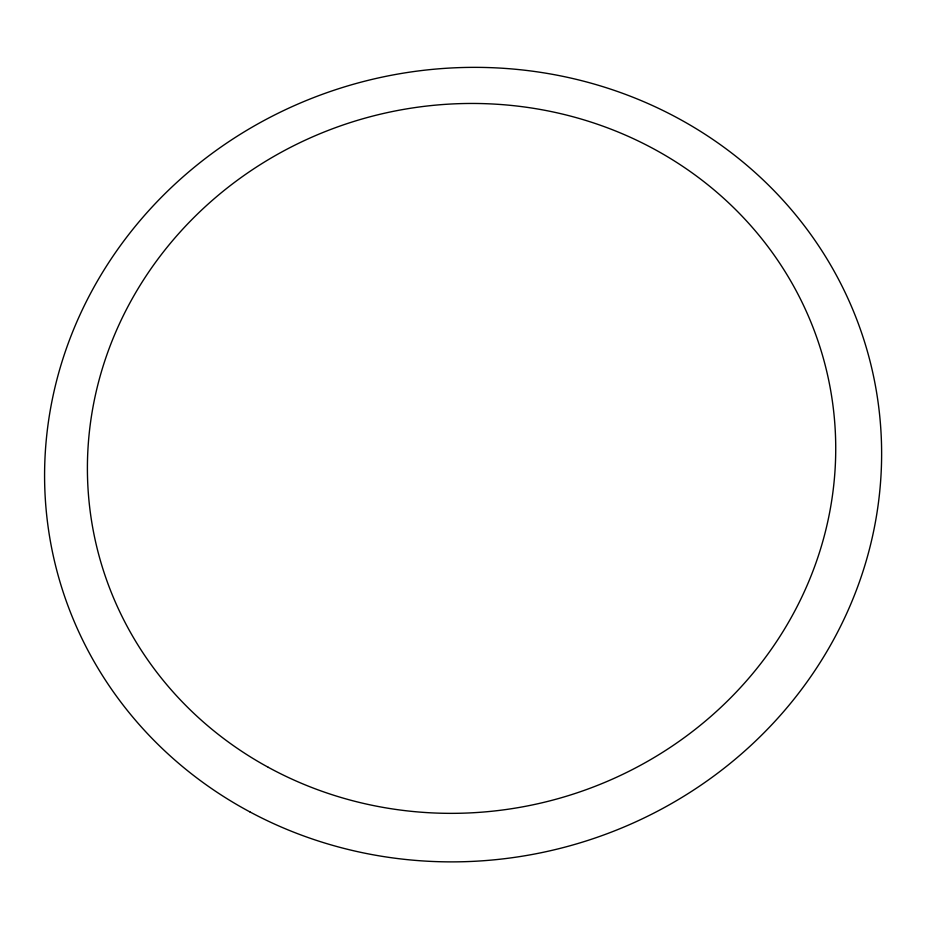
<?xml version="1.0" encoding="UTF-8"?>
<svg xmlns="http://www.w3.org/2000/svg" width="928" height="928" viewBox="0 0 928 928"><rect width="100%" height="100%" fill="white"/><g stroke="black" fill="none" stroke-linecap="round" stroke-linejoin="round"><path stroke-width="1.39" d="M249.957 811.93A419.862 395.827 -13.9 0 0 881.6 457.98A419.862 395.827 -13.9 0 0 257.775 123.946A419.862 395.827 -13.9 0 0 249.957 811.93M268.296 767.317A375.388 353.661 -13.9 0 0 835.664 455.358A375.388 353.661 -13.9 0 0 280.755 152.54A375.388 353.661 -13.9 0 0 268.296 767.317"/></g></svg>
